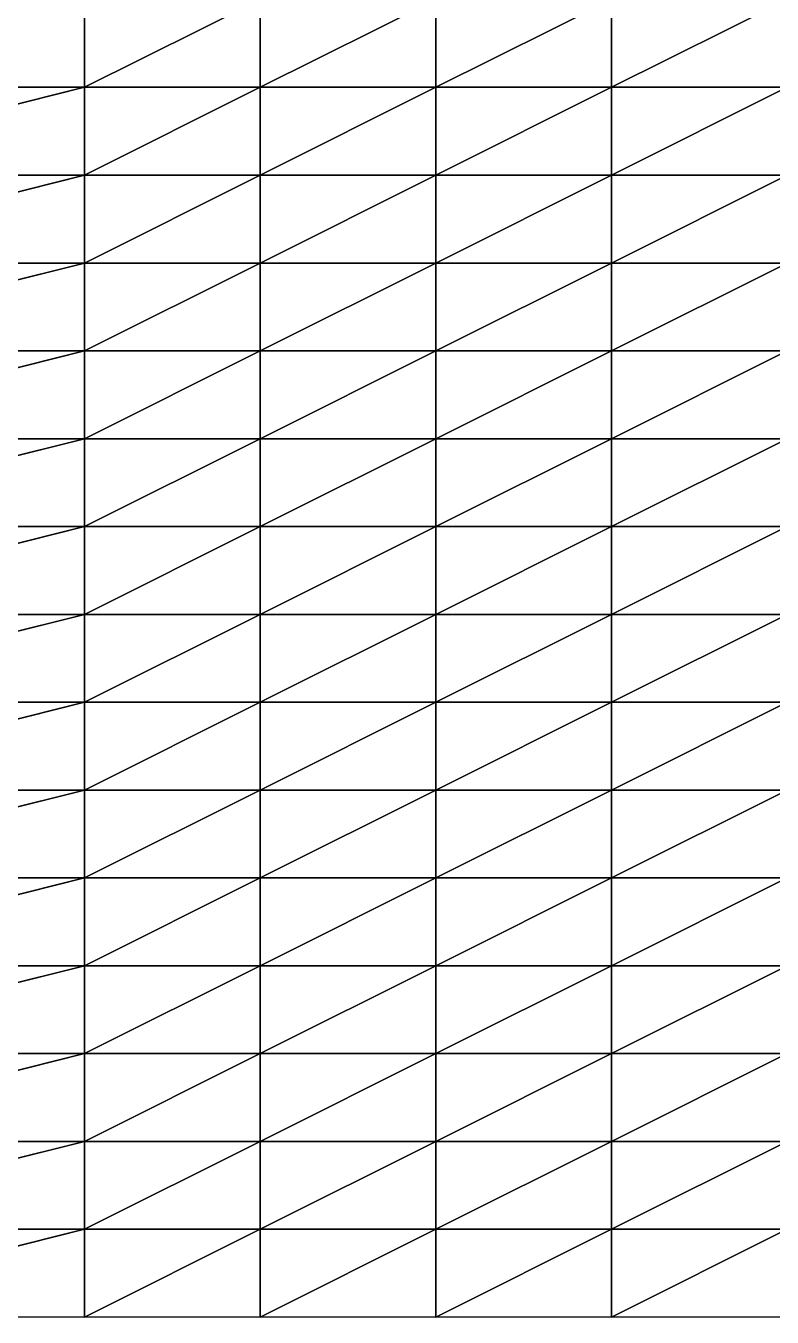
# Model space of a CAD drawing. Header units: metres. Extents: x -2000 to 14750, y -2250 to 1500.
# Drawn here: x 2166 to 3229, y -2250 to -413 of the extents above; entities that cross this region are included whole.
import ezdxf

# ---------------------------------------------------------------- set-up
doc = ezdxf.new("R2010")
doc.units = ezdxf.units.M

msp = doc.modelspace()

# ---------------------------------------------------------------- linework, layer by layer
for p, q in [((2500, -375, -6467.2607), (2250, -500, -6500.92)), ((2250, -500, -6500.92), (2250, -375, -6500.54)), ((2250, -500, -6500.92), (2500, -375, -6467.2607)), ((2250, -375, -6500.54), (2250, -500, -6500.92)), ((2750, -375, -6462.1978), (2500, -500, -6434.334)), ((2500, -500, -6434.334), (2500, -375, -6467.2607)), ((2500, -500, -6434.334), (2750, -375, -6462.1978)), ((2500, -375, -6467.2607), (2500, -500, -6434.334)), ((3000, -375, -6503.6074), (2750, -500, -6482.3853)), ((2750, -500, -6482.3853), (2750, -375, -6462.1978)), ((2750, -500, -6482.3853), (3000, -375, -6503.6074)), ((2750, -375, -6462.1978), (2750, -500, -6482.3853)), ((3250, -375, -6503.6025), (3000, -500, -6500.586)), ((3000, -500, -6500.586), (3000, -375, -6503.6074)), ((3000, -500, -6500.586), (3250, -375, -6503.6025)), ((3000, -375, -6503.6074), (3000, -500, -6500.586)), ((2250, -500, -6500.92), (1750, -500, -6504.5225)), ((2250, -500, -6500.92), (1750, -625, -6509.082)), ((1750, -500, -6504.5225), (2250, -500, -6500.92)), ((1750, -625, -6509.082), (2250, -500, -6500.92)), ((2500, -500, -6434.334), (2250, -500, -6500.92)), ((2500, -500, -6434.334), (2250, -625, -6502.005)), ((2250, -625, -6502.005), (2250, -500, -6500.92)), ((2250, -500, -6500.92), (2500, -500, -6434.334)), ((2250, -625, -6502.005), (2500, -500, -6434.334)), ((2250, -500, -6500.92), (2250, -625, -6502.005)), ((2750, -500, -6482.3853), (2500, -500, -6434.334)), ((2750, -500, -6482.3853), (2500, -625, -6418.427)), ((2500, -625, -6418.427), (2500, -500, -6434.334)), ((2500, -500, -6434.334), (2750, -500, -6482.3853)), ((2500, -625, -6418.427), (2750, -500, -6482.3853)), ((2500, -500, -6434.334), (2500, -625, -6418.427)), ((3000, -500, -6500.586), (2750, -500, -6482.3853)), ((3000, -500, -6500.586), (2750, -625, -6503.63)), ((2750, -625, -6503.63), (2750, -500, -6482.3853)), ((2750, -500, -6482.3853), (3000, -500, -6500.586)), ((2750, -625, -6503.63), (3000, -500, -6500.586)), ((2750, -500, -6482.3853), (2750, -625, -6503.63)), ((3250, -500, -6507.837), (3000, -500, -6500.586)), ((3250, -500, -6507.837), (3000, -625, -6503.726)), ((3000, -625, -6503.726), (3000, -500, -6500.586)), ((3000, -500, -6500.586), (3250, -500, -6507.837)), ((3000, -625, -6503.726), (3250, -500, -6507.837)), ((3000, -500, -6500.586), (3000, -625, -6503.726)), ((2250, -625, -6502.005), (1750, -625, -6509.082)), ((2250, -625, -6502.005), (1750, -750, -6509.842)), ((1750, -625, -6509.082), (2250, -625, -6502.005)), ((1750, -750, -6509.842), (2250, -625, -6502.005)), ((2500, -625, -6418.427), (2250, -625, -6502.005)), ((2500, -625, -6418.427), (2250, -750, -6499.3364)), ((2250, -750, -6499.3364), (2250, -625, -6502.005)), ((2250, -625, -6502.005), (2500, -625, -6418.427)), ((2250, -750, -6499.3364), (2500, -625, -6418.427)), ((2250, -625, -6502.005), (2250, -750, -6499.3364)), ((2750, -625, -6503.63), (2500, -625, -6418.427)), ((2750, -625, -6503.63), (2500, -750, -6416.4673)), ((2500, -750, -6416.4673), (2500, -625, -6418.427)), ((2500, -625, -6418.427), (2750, -625, -6503.63)), ((2500, -750, -6416.4673), (2750, -625, -6503.63)), ((2500, -625, -6418.427), (2500, -750, -6416.4673)), ((3000, -625, -6503.726), (2750, -625, -6503.63)), ((3000, -625, -6503.726), (2750, -750, -6524.4263)), ((2750, -750, -6524.4263), (2750, -625, -6503.63)), ((2750, -625, -6503.63), (3000, -625, -6503.726)), ((2750, -750, -6524.4263), (3000, -625, -6503.726)), ((2750, -625, -6503.63), (2750, -750, -6524.4263)), ((3250, -625, -6504.926), (3000, -625, -6503.726)), ((3250, -625, -6504.926), (3000, -750, -6505.722)), ((3000, -750, -6505.722), (3000, -625, -6503.726)), ((3000, -625, -6503.726), (3250, -625, -6504.926)), ((3000, -750, -6505.722), (3250, -625, -6504.926)), ((3000, -625, -6503.726), (3000, -750, -6505.722)), ((2250, -750, -6499.3364), (1750, -750, -6509.842)), ((2250, -750, -6499.3364), (1750, -875, -6509.801)), ((1750, -750, -6509.842), (2250, -750, -6499.3364)), ((1750, -875, -6509.801), (2250, -750, -6499.3364)), ((2500, -750, -6416.4673), (2250, -750, -6499.3364)), ((2500, -750, -6416.4673), (2250, -875, -6501.291)), ((2250, -875, -6501.291), (2250, -750, -6499.3364)), ((2250, -750, -6499.3364), (2500, -750, -6416.4673)), ((2250, -875, -6501.291), (2500, -750, -6416.4673)), ((2250, -750, -6499.3364), (2250, -875, -6501.291)), ((2750, -750, -6524.4263), (2500, -750, -6416.4673)), ((2750, -750, -6524.4263), (2500, -875, -6428.6714)), ((2500, -875, -6428.6714), (2500, -750, -6416.4673)), ((2500, -750, -6416.4673), (2750, -750, -6524.4263)), ((2500, -875, -6428.6714), (2750, -750, -6524.4263)), ((2500, -750, -6416.4673), (2500, -875, -6428.6714)), ((3000, -750, -6505.722), (2750, -750, -6524.4263)), ((3000, -750, -6505.722), (2750, -875, -6542.7964)), ((2750, -875, -6542.7964), (2750, -750, -6524.4263)), ((2750, -750, -6524.4263), (3000, -750, -6505.722)), ((2750, -875, -6542.7964), (3000, -750, -6505.722)), ((2750, -750, -6524.4263), (2750, -875, -6542.7964)), ((3250, -750, -6505.3467), (3000, -750, -6505.722)), ((3250, -750, -6505.3467), (3000, -875, -6500.9844)), ((3000, -875, -6500.9844), (3000, -750, -6505.722)), ((3000, -750, -6505.722), (3250, -750, -6505.3467)), ((3000, -875, -6500.9844), (3250, -750, -6505.3467)), ((3000, -750, -6505.722), (3000, -875, -6500.9844)), ((2250, -875, -6501.291), (1750, -875, -6509.801)), ((2250, -875, -6501.291), (1750, -1000, -6506.363)), ((1750, -875, -6509.801), (2250, -875, -6501.291)), ((1750, -1000, -6506.363), (2250, -875, -6501.291)), ((2500, -875, -6428.6714), (2250, -875, -6501.291)), ((2500, -875, -6428.6714), (2250, -1000, -6496.338)), ((2250, -1000, -6496.338), (2250, -875, -6501.291)), ((2250, -875, -6501.291), (2500, -875, -6428.6714)), ((2250, -1000, -6496.338), (2500, -875, -6428.6714)), ((2250, -875, -6501.291), (2250, -1000, -6496.338)), ((2750, -875, -6542.7964), (2500, -875, -6428.6714)), ((2750, -875, -6542.7964), (2500, -1000, -6450.4653)), ((2500, -1000, -6450.4653), (2500, -875, -6428.6714)), ((2500, -875, -6428.6714), (2750, -875, -6542.7964)), ((2500, -1000, -6450.4653), (2750, -875, -6542.7964)), ((2500, -875, -6428.6714), (2500, -1000, -6450.4653)), ((3000, -875, -6500.9844), (2750, -875, -6542.7964)), ((3000, -875, -6500.9844), (2750, -1000, -6560.196)), ((2750, -1000, -6560.196), (2750, -875, -6542.7964)), ((2750, -875, -6542.7964), (3000, -875, -6500.9844)), ((2750, -1000, -6560.196), (3000, -875, -6500.9844)), ((2750, -875, -6542.7964), (2750, -1000, -6560.196)), ((3250, -875, -6504.0146), (3000, -875, -6500.9844)), ((3250, -875, -6504.0146), (3000, -1000, -6500.2837)), ((3000, -1000, -6500.2837), (3000, -875, -6500.9844)), ((3000, -875, -6500.9844), (3250, -875, -6504.0146)), ((3000, -1000, -6500.2837), (3250, -875, -6504.0146)), ((3000, -875, -6500.9844), (3000, -1000, -6500.2837)), ((2250, -1000, -6496.338), (1750, -1000, -6506.363)), ((2250, -1000, -6496.338), (1750, -1125, -6507.1963)), ((1750, -1000, -6506.363), (2250, -1000, -6496.338)), ((1750, -1125, -6507.1963), (2250, -1000, -6496.338)), ((2500, -1000, -6450.4653), (2250, -1000, -6496.338)), ((2500, -1000, -6450.4653), (2250, -1125, -6495.459)), ((2250, -1125, -6495.459), (2250, -1000, -6496.338)), ((2250, -1000, -6496.338), (2500, -1000, -6450.4653)), ((2250, -1125, -6495.459), (2500, -1000, -6450.4653)), ((2250, -1000, -6496.338), (2250, -1125, -6495.459)), ((2750, -1000, -6560.196), (2500, -1000, -6450.4653)), ((2750, -1000, -6560.196), (2500, -1125, -6483.0767)), ((2500, -1125, -6483.0767), (2500, -1000, -6450.4653)), ((2500, -1000, -6450.4653), (2750, -1000, -6560.196)), ((2500, -1125, -6483.0767), (2750, -1000, -6560.196)), ((2500, -1000, -6450.4653), (2500, -1125, -6483.0767)), ((3000, -1000, -6500.2837), (2750, -1000, -6560.196)), ((3000, -1000, -6500.2837), (2750, -1125, -6572.7295)), ((2750, -1125, -6572.7295), (2750, -1000, -6560.196)), ((2750, -1000, -6560.196), (3000, -1000, -6500.2837)), ((2750, -1125, -6572.7295), (3000, -1000, -6500.2837)), ((2750, -1000, -6560.196), (2750, -1125, -6572.7295)), ((3250, -1000, -6500.9385), (3000, -1000, -6500.2837)), ((3250, -1000, -6500.9385), (3000, -1125, -6501.5747)), ((3000, -1125, -6501.5747), (3000, -1000, -6500.2837)), ((3000, -1000, -6500.2837), (3250, -1000, -6500.9385)), ((3000, -1125, -6501.5747), (3250, -1000, -6500.9385)), ((3000, -1000, -6500.2837), (3000, -1125, -6501.5747)), ((2250, -1125, -6495.459), (1750, -1125, -6507.1963)), ((2250, -1125, -6495.459), (1750, -1250, -6505.0127)), ((1750, -1125, -6507.1963), (2250, -1125, -6495.459)), ((1750, -1250, -6505.0127), (2250, -1125, -6495.459)), ((2500, -1125, -6483.0767), (2250, -1125, -6495.459)), ((2500, -1125, -6483.0767), (2250, -1250, -6494.3833)), ((2250, -1250, -6494.3833), (2250, -1125, -6495.459)), ((2250, -1125, -6495.459), (2500, -1125, -6483.0767)), ((2250, -1250, -6494.3833), (2500, -1125, -6483.0767)), ((2250, -1125, -6495.459), (2250, -1250, -6494.3833)), ((2750, -1125, -6572.7295), (2500, -1125, -6483.0767)), ((2750, -1125, -6572.7295), (2500, -1250, -6517.9946)), ((2500, -1250, -6517.9946), (2500, -1125, -6483.0767)), ((2500, -1125, -6483.0767), (2750, -1125, -6572.7295)), ((2500, -1250, -6517.9946), (2750, -1125, -6572.7295)), ((2500, -1125, -6483.0767), (2500, -1250, -6517.9946)), ((3000, -1125, -6501.5747), (2750, -1125, -6572.7295)), ((3000, -1125, -6501.5747), (2750, -1250, -6578.4746)), ((2750, -1250, -6578.4746), (2750, -1125, -6572.7295)), ((2750, -1125, -6572.7295), (3000, -1125, -6501.5747)), ((2750, -1250, -6578.4746), (3000, -1125, -6501.5747)), ((2750, -1125, -6572.7295), (2750, -1250, -6578.4746)), ((3250, -1125, -6499.1714), (3000, -1125, -6501.5747)), ((3250, -1125, -6499.1714), (3000, -1250, -6501.721)), ((3000, -1250, -6501.721), (3000, -1125, -6501.5747)), ((3000, -1125, -6501.5747), (3250, -1125, -6499.1714)), ((3000, -1250, -6501.721), (3250, -1125, -6499.1714)), ((3000, -1125, -6501.5747), (3000, -1250, -6501.721)), ((2250, -1250, -6494.3833), (1750, -1250, -6505.0127)), ((2250, -1250, -6494.3833), (1750, -1375, -6501.5566)), ((1750, -1250, -6505.0127), (2250, -1250, -6494.3833)), ((1750, -1375, -6501.5566), (2250, -1250, -6494.3833)), ((2500, -1250, -6517.9946), (2250, -1250, -6494.3833)), ((2500, -1250, -6517.9946), (2250, -1375, -6495.551)), ((2250, -1375, -6495.551), (2250, -1250, -6494.3833)), ((2250, -1250, -6494.3833), (2500, -1250, -6517.9946)), ((2250, -1375, -6495.551), (2500, -1250, -6517.9946)), ((2250, -1250, -6494.3833), (2250, -1375, -6495.551)), ((2750, -1250, -6578.4746), (2500, -1250, -6517.9946)), ((2750, -1250, -6578.4746), (2500, -1375, -6549.704)), ((2500, -1375, -6549.704), (2500, -1250, -6517.9946)), ((2500, -1250, -6517.9946), (2750, -1250, -6578.4746)), ((2500, -1375, -6549.704), (2750, -1250, -6578.4746)), ((2500, -1250, -6517.9946), (2500, -1375, -6549.704)), ((3000, -1250, -6501.721), (2750, -1250, -6578.4746)), ((3000, -1250, -6501.721), (2750, -1375, -6583.3223)), ((2750, -1375, -6583.3223), (2750, -1250, -6578.4746)), ((2750, -1250, -6578.4746), (3000, -1250, -6501.721)), ((2750, -1375, -6583.3223), (3000, -1250, -6501.721)), ((2750, -1250, -6578.4746), (2750, -1375, -6583.3223)), ((3250, -1250, -6501.694), (3000, -1250, -6501.721)), ((3250, -1250, -6501.694), (3000, -1375, -6497.2627)), ((3000, -1375, -6497.2627), (3000, -1250, -6501.721)), ((3000, -1250, -6501.721), (3250, -1250, -6501.694)), ((3000, -1375, -6497.2627), (3250, -1250, -6501.694)), ((3000, -1250, -6501.721), (3000, -1375, -6497.2627)), ((2250, -1375, -6495.551), (1750, -1375, -6501.5566)), ((2250, -1375, -6495.551), (1750, -1500, -6500.8516)), ((1750, -1375, -6501.5566), (2250, -1375, -6495.551)), ((1750, -1500, -6500.8516), (2250, -1375, -6495.551)), ((2500, -1375, -6549.704), (2250, -1375, -6495.551)), ((2500, -1375, -6549.704), (2250, -1500, -6497.1025)), ((2250, -1500, -6497.1025), (2250, -1375, -6495.551)), ((2250, -1375, -6495.551), (2500, -1375, -6549.704)), ((2250, -1500, -6497.1025), (2500, -1375, -6549.704)), ((2250, -1375, -6495.551), (2250, -1500, -6497.1025)), ((2750, -1375, -6583.3223), (2500, -1375, -6549.704)), ((2750, -1375, -6583.3223), (2500, -1500, -6577.8794)), ((2500, -1500, -6577.8794), (2500, -1375, -6549.704)), ((2500, -1375, -6549.704), (2750, -1375, -6583.3223)), ((2500, -1500, -6577.8794), (2750, -1375, -6583.3223)), ((2500, -1375, -6549.704), (2500, -1500, -6577.8794)), ((3000, -1375, -6497.2627), (2750, -1375, -6583.3223)), ((3000, -1375, -6497.2627), (2750, -1500, -6585.025)), ((2750, -1500, -6585.025), (2750, -1375, -6583.3223)), ((2750, -1375, -6583.3223), (3000, -1375, -6497.2627)), ((2750, -1500, -6585.025), (3000, -1375, -6497.2627)), ((2750, -1375, -6583.3223), (2750, -1500, -6585.025)), ((3250, -1375, -6504.239), (3000, -1375, -6497.2627)), ((3250, -1375, -6504.239), (3000, -1500, -6502.4307)), ((3000, -1500, -6502.4307), (3000, -1375, -6497.2627)), ((3000, -1375, -6497.2627), (3250, -1375, -6504.239)), ((3000, -1500, -6502.4307), (3250, -1375, -6504.239)), ((3000, -1375, -6497.2627), (3000, -1500, -6502.4307)), ((2250, -1500, -6497.1025), (1750, -1500, -6500.8516)), ((2250, -1500, -6497.1025), (1750, -1625, -6499.5376)), ((1750, -1500, -6500.8516), (2250, -1500, -6497.1025)), ((1750, -1625, -6499.5376), (2250, -1500, -6497.1025)), ((2500, -1500, -6577.8794), (2250, -1500, -6497.1025)), ((2500, -1500, -6577.8794), (2250, -1625, -6498.178)), ((2250, -1625, -6498.178), (2250, -1500, -6497.1025)), ((2250, -1500, -6497.1025), (2500, -1500, -6577.8794)), ((2250, -1625, -6498.178), (2500, -1500, -6577.8794)), ((2250, -1500, -6497.1025), (2250, -1625, -6498.178)), ((2750, -1500, -6585.025), (2500, -1500, -6577.8794)), ((2750, -1500, -6585.025), (2500, -1625, -6587.0117)), ((2500, -1625, -6587.0117), (2500, -1500, -6577.8794)), ((2500, -1500, -6577.8794), (2750, -1500, -6585.025)), ((2500, -1625, -6587.0117), (2750, -1500, -6585.025)), ((2500, -1500, -6577.8794), (2500, -1625, -6587.0117)), ((3000, -1500, -6502.4307), (2750, -1500, -6585.025)), ((3000, -1500, -6502.4307), (2750, -1625, -6585.419)), ((2750, -1625, -6585.419), (2750, -1500, -6585.025)), ((2750, -1500, -6585.025), (3000, -1500, -6502.4307)), ((2750, -1625, -6585.419), (3000, -1500, -6502.4307)), ((2750, -1500, -6585.025), (2750, -1625, -6585.419)), ((3250, -1500, -6504.216), (3000, -1500, -6502.4307)), ((3250, -1500, -6504.216), (3000, -1625, -6501.8677)), ((3000, -1625, -6501.8677), (3000, -1500, -6502.4307)), ((3000, -1500, -6502.4307), (3250, -1500, -6504.216)), ((3000, -1625, -6501.8677), (3250, -1500, -6504.216)), ((3000, -1500, -6502.4307), (3000, -1625, -6501.8677)), ((2250, -1625, -6498.178), (1750, -1625, -6499.5376)), ((2250, -1625, -6498.178), (1750, -1750, -6497.2305)), ((1750, -1625, -6499.5376), (2250, -1625, -6498.178)), ((1750, -1750, -6497.2305), (2250, -1625, -6498.178)), ((2500, -1625, -6587.0117), (2250, -1625, -6498.178)), ((2500, -1625, -6587.0117), (2250, -1750, -6497.4824)), ((2250, -1750, -6497.4824), (2250, -1625, -6498.178)), ((2250, -1625, -6498.178), (2500, -1625, -6587.0117)), ((2250, -1750, -6497.4824), (2500, -1625, -6587.0117)), ((2250, -1625, -6498.178), (2250, -1750, -6497.4824)), ((2750, -1625, -6585.419), (2500, -1625, -6587.0117)), ((2750, -1625, -6585.419), (2500, -1750, -6587.698)), ((2500, -1750, -6587.698), (2500, -1625, -6587.0117)), ((2500, -1625, -6587.0117), (2750, -1625, -6585.419)), ((2500, -1750, -6587.698), (2750, -1625, -6585.419)), ((2500, -1625, -6587.0117), (2500, -1750, -6587.698)), ((3000, -1625, -6501.8677), (2750, -1625, -6585.419)), ((3000, -1625, -6501.8677), (2750, -1750, -6583.1343)), ((2750, -1750, -6583.1343), (2750, -1625, -6585.419)), ((2750, -1625, -6585.419), (3000, -1625, -6501.8677)), ((2750, -1750, -6583.1343), (3000, -1625, -6501.8677)), ((2750, -1625, -6585.419), (2750, -1750, -6583.1343)), ((3250, -1625, -6504.6646), (3000, -1625, -6501.8677)), ((3250, -1625, -6504.6646), (3000, -1750, -6499.6567)), ((3000, -1750, -6499.6567), (3000, -1625, -6501.8677)), ((3000, -1625, -6501.8677), (3250, -1625, -6504.6646)), ((3000, -1750, -6499.6567), (3250, -1625, -6504.6646)), ((3000, -1625, -6501.8677), (3000, -1750, -6499.6567)), ((2250, -1750, -6497.4824), (1750, -1750, -6497.2305)), ((2250, -1750, -6497.4824), (1750, -1875, -6497.835)), ((1750, -1750, -6497.2305), (2250, -1750, -6497.4824)), ((1750, -1875, -6497.835), (2250, -1750, -6497.4824)), ((2500, -1750, -6587.698), (2250, -1750, -6497.4824)), ((2500, -1750, -6587.698), (2250, -1875, -6497.3677)), ((2250, -1875, -6497.3677), (2250, -1750, -6497.4824)), ((2250, -1750, -6497.4824), (2500, -1750, -6587.698)), ((2250, -1875, -6497.3677), (2500, -1750, -6587.698)), ((2250, -1750, -6497.4824), (2250, -1875, -6497.3677)), ((2750, -1750, -6583.1343), (2500, -1750, -6587.698)), ((2750, -1750, -6583.1343), (2500, -1875, -6583.8164)), ((2500, -1875, -6583.8164), (2500, -1750, -6587.698)), ((2500, -1750, -6587.698), (2750, -1750, -6583.1343)), ((2500, -1875, -6583.8164), (2750, -1750, -6583.1343)), ((2500, -1750, -6587.698), (2500, -1875, -6583.8164)), ((3000, -1750, -6499.6567), (2750, -1750, -6583.1343)), ((3000, -1750, -6499.6567), (2750, -1875, -6580.136)), ((2750, -1875, -6580.136), (2750, -1750, -6583.1343)), ((2750, -1750, -6583.1343), (3000, -1750, -6499.6567)), ((2750, -1875, -6580.136), (3000, -1750, -6499.6567)), ((2750, -1750, -6583.1343), (2750, -1875, -6580.136)), ((3250, -1750, -6501.7715), (3000, -1750, -6499.6567)), ((3250, -1750, -6501.7715), (3000, -1875, -6502.1333)), ((3000, -1875, -6502.1333), (3000, -1750, -6499.6567)), ((3000, -1750, -6499.6567), (3250, -1750, -6501.7715)), ((3000, -1875, -6502.1333), (3250, -1750, -6501.7715)), ((3000, -1750, -6499.6567), (3000, -1875, -6502.1333)), ((2250, -1875, -6497.3677), (1750, -1875, -6497.835)), ((2250, -1875, -6497.3677), (1750, -2000, -6498.1094)), ((1750, -1875, -6497.835), (2250, -1875, -6497.3677)), ((1750, -2000, -6498.1094), (2250, -1875, -6497.3677)), ((2500, -1875, -6583.8164), (2250, -1875, -6497.3677)), ((2500, -1875, -6583.8164), (2250, -2000, -6499.0615)), ((2250, -2000, -6499.0615), (2250, -1875, -6497.3677)), ((2250, -1875, -6497.3677), (2500, -1875, -6583.8164)), ((2250, -2000, -6499.0615), (2500, -1875, -6583.8164)), ((2250, -1875, -6497.3677), (2250, -2000, -6499.0615)), ((2750, -1875, -6580.136), (2500, -1875, -6583.8164)), ((2750, -1875, -6580.136), (2500, -2000, -6572.8667)), ((2500, -2000, -6572.8667), (2500, -1875, -6583.8164)), ((2500, -1875, -6583.8164), (2750, -1875, -6580.136)), ((2500, -2000, -6572.8667), (2750, -1875, -6580.136)), ((2500, -1875, -6583.8164), (2500, -2000, -6572.8667)), ((3000, -1875, -6502.1333), (2750, -1875, -6580.136)), ((3000, -1875, -6502.1333), (2750, -2000, -6576.7305)), ((2750, -2000, -6576.7305), (2750, -1875, -6580.136)), ((2750, -1875, -6580.136), (3000, -1875, -6502.1333)), ((2750, -2000, -6576.7305), (3000, -1875, -6502.1333)), ((2750, -1875, -6580.136), (2750, -2000, -6576.7305)), ((3250, -1875, -6502.193), (3000, -1875, -6502.1333)), ((3250, -1875, -6502.193), (3000, -2000, -6501.218)), ((3000, -2000, -6501.218), (3000, -1875, -6502.1333)), ((3000, -1875, -6502.1333), (3250, -1875, -6502.193)), ((3000, -2000, -6501.218), (3250, -1875, -6502.193)), ((3000, -1875, -6502.1333), (3000, -2000, -6501.218)), ((2250, -2000, -6499.0615), (1750, -2000, -6498.1094)), ((2250, -2000, -6499.0615), (1750, -2125, -6498.9976)), ((1750, -2000, -6498.1094), (2250, -2000, -6499.0615)), ((1750, -2125, -6498.9976), (2250, -2000, -6499.0615)), ((2500, -2000, -6572.8667), (2250, -2000, -6499.0615)), ((2500, -2000, -6572.8667), (2250, -2125, -6501.964)), ((2250, -2125, -6501.964), (2250, -2000, -6499.0615)), ((2250, -2000, -6499.0615), (2500, -2000, -6572.8667)), ((2250, -2125, -6501.964), (2500, -2000, -6572.8667)), ((2250, -2000, -6499.0615), (2250, -2125, -6501.964)), ((2750, -2000, -6576.7305), (2500, -2000, -6572.8667)), ((2750, -2000, -6576.7305), (2500, -2125, -6546.646)), ((2500, -2125, -6546.646), (2500, -2000, -6572.8667)), ((2500, -2000, -6572.8667), (2750, -2000, -6576.7305)), ((2500, -2125, -6546.646), (2750, -2000, -6576.7305)), ((2500, -2000, -6572.8667), (2500, -2125, -6546.646)), ((3000, -2000, -6501.218), (2750, -2000, -6576.7305)), ((3000, -2000, -6501.218), (2750, -2125, -6569.255)), ((2750, -2125, -6569.255), (2750, -2000, -6576.7305)), ((2750, -2000, -6576.7305), (3000, -2000, -6501.218)), ((2750, -2125, -6569.255), (3000, -2000, -6501.218)), ((2750, -2000, -6576.7305), (2750, -2125, -6569.255)), ((3250, -2000, -6499.3086), (3000, -2000, -6501.218)), ((3250, -2000, -6499.3086), (3000, -2125, -6499.6523)), ((3000, -2125, -6499.6523), (3000, -2000, -6501.218)), ((3000, -2000, -6501.218), (3250, -2000, -6499.3086)), ((3000, -2125, -6499.6523), (3250, -2000, -6499.3086)), ((3000, -2000, -6501.218), (3000, -2125, -6499.6523)), ((2250, -2125, -6501.964), (1750, -2125, -6498.9976)), ((2250, -2125, -6501.964), (1750, -2250, -6499.936)), ((1750, -2125, -6498.9976), (2250, -2125, -6501.964)), ((1750, -2250, -6499.936), (2250, -2125, -6501.964)), ((2500, -2125, -6546.646), (2250, -2125, -6501.964)), ((2500, -2125, -6546.646), (2250, -2250, -6500.6045)), ((2250, -2250, -6500.6045), (2250, -2125, -6501.964)), ((2250, -2125, -6501.964), (2500, -2125, -6546.646)), ((2250, -2250, -6500.6045), (2500, -2125, -6546.646)), ((2250, -2125, -6501.964), (2250, -2250, -6500.6045)), ((2750, -2125, -6569.255), (2500, -2125, -6546.646)), ((2750, -2125, -6569.255), (2500, -2250, -6515.1426)), ((2500, -2250, -6515.1426), (2500, -2125, -6546.646)), ((2500, -2125, -6546.646), (2750, -2125, -6569.255)), ((2500, -2250, -6515.1426), (2750, -2125, -6569.255)), ((2500, -2125, -6546.646), (2500, -2250, -6515.1426)), ((3000, -2125, -6499.6523), (2750, -2125, -6569.255)), ((3000, -2125, -6499.6523), (2750, -2250, -6557.399)), ((2750, -2250, -6557.399), (2750, -2125, -6569.255)), ((2750, -2125, -6569.255), (3000, -2125, -6499.6523)), ((2750, -2250, -6557.399), (3000, -2125, -6499.6523)), ((2750, -2125, -6569.255), (2750, -2250, -6557.399)), ((3250, -2125, -6498.7227), (3000, -2125, -6499.6523)), ((3250, -2125, -6498.7227), (3000, -2250, -6499.794)), ((3000, -2250, -6499.794), (3000, -2125, -6499.6523)), ((3000, -2125, -6499.6523), (3250, -2125, -6498.7227)), ((3000, -2250, -6499.794), (3250, -2125, -6498.7227)), ((3000, -2125, -6499.6523), (3000, -2250, -6499.794)), ((2250, -2250, -6500.6045), (1750, -2250, -6499.936)), ((2500, -2250, -6515.1426), (2250, -2250, -6500.6045)), ((2750, -2250, -6557.399), (2500, -2250, -6515.1426)), ((3000, -2250, -6499.794), (2750, -2250, -6557.399)), ((3250, -2250, -6499.8535), (3000, -2250, -6499.794))]:
    msp.add_line(p, q)
for points in [[(2250, -375, -6500.54), (1750, -500, -6504.5225), (1750, -375, -6504.289), (1750.0001, -374.9999, -6504.289)], [(1750, -500, -6504.5225), (2250, -375, -6500.54), (2250, -500, -6500.92), (2250, -499.9999, -6500.92)], [(2500, -375, -6467.2607), (2250, -500, -6500.92), (2250, -375, -6500.54), (2250, -374.9999, -6500.54)], [(2250, -500, -6500.92), (2500, -375, -6467.2607), (2500, -500, -6434.334), (2500, -499.9999, -6434.334)], [(2750, -375, -6462.1978), (2500, -500, -6434.334), (2500, -375, -6467.2607), (2500, -374.9999, -6467.2607)], [(2500, -500, -6434.334), (2750, -375, -6462.1978), (2750, -500, -6482.3853), (2750, -499.9999, -6482.3853)], [(3000, -375, -6503.6074), (2750, -500, -6482.3853), (2750, -375, -6462.1978), (2750, -374.9999, -6462.1978)], [(2750, -500, -6482.3853), (3000, -375, -6503.6074), (3000, -500, -6500.586), (3000, -499.9999, -6500.586)], [(3250, -375, -6503.6025), (3000, -500, -6500.586), (3000, -375, -6503.6074), (3000, -374.9999, -6503.6074)], [(3000, -500, -6500.586), (3250, -375, -6503.6025), (3250, -500, -6507.837), (3250, -499.9999, -6507.837)], [(2250, -500, -6500.92), (1750, -625, -6509.082), (1750, -500, -6504.5225), (1750.0001, -499.9999, -6504.5225)], [(1750, -625, -6509.082), (2250, -500, -6500.92), (2250, -625, -6502.005), (2250, -624.9999, -6502.005)], [(2500, -500, -6434.334), (2250, -625, -6502.005), (2250, -500, -6500.92), (2250, -499.9999, -6500.92)], [(2250, -625, -6502.005), (2500, -500, -6434.334), (2500, -625, -6418.427), (2500, -624.9999, -6418.427)], [(2750, -500, -6482.3853), (2500, -625, -6418.427), (2500, -500, -6434.334), (2500, -499.9999, -6434.334)], [(2500, -625, -6418.427), (2750, -500, -6482.3853), (2750, -625, -6503.63), (2750, -624.9999, -6503.63)], [(3000, -500, -6500.586), (2750, -625, -6503.63), (2750, -500, -6482.3853), (2750, -499.9999, -6482.3853)], [(2750, -625, -6503.63), (3000, -500, -6500.586), (3000, -625, -6503.726), (3000, -624.9999, -6503.726)], [(3250, -500, -6507.837), (3000, -625, -6503.726), (3000, -500, -6500.586), (3000, -499.9999, -6500.586)], [(3000, -625, -6503.726), (3250, -500, -6507.837), (3250, -625, -6504.926), (3250, -624.9999, -6504.926)], [(2250, -625, -6502.005), (1750, -750, -6509.842), (1750, -625, -6509.082), (1750.0001, -624.9999, -6509.082)], [(1750, -750, -6509.842), (2250, -625, -6502.005), (2250, -750, -6499.3364), (2250, -749.9999, -6499.3364)], [(2500, -625, -6418.427), (2250, -750, -6499.3364), (2250, -625, -6502.005), (2250, -624.9999, -6502.005)], [(2250, -750, -6499.3364), (2500, -625, -6418.427), (2500, -750, -6416.4673), (2500, -749.9999, -6416.4673)], [(2750, -625, -6503.63), (2500, -750, -6416.4673), (2500, -625, -6418.427), (2500, -624.9999, -6418.427)], [(2500, -750, -6416.4673), (2750, -625, -6503.63), (2750, -750, -6524.4263), (2750, -749.9999, -6524.4263)], [(3000, -625, -6503.726), (2750, -750, -6524.4263), (2750, -625, -6503.63), (2750, -624.9999, -6503.63)], [(2750, -750, -6524.4263), (3000, -625, -6503.726), (3000, -750, -6505.722), (3000, -749.9999, -6505.722)], [(3250, -625, -6504.926), (3000, -750, -6505.722), (3000, -625, -6503.726), (3000, -624.9999, -6503.726)], [(3000, -750, -6505.722), (3250, -625, -6504.926), (3250, -750, -6505.3467), (3250, -749.9999, -6505.3467)], [(2250, -750, -6499.3364), (1750, -875, -6509.801), (1750, -750, -6509.842), (1750.0001, -749.9999, -6509.842)], [(1750, -875, -6509.801), (2250, -750, -6499.3364), (2250, -875, -6501.291), (2250, -874.9999, -6501.291)], [(2500, -750, -6416.4673), (2250, -875, -6501.291), (2250, -750, -6499.3364), (2250, -749.9999, -6499.3364)], [(2250, -875, -6501.291), (2500, -750, -6416.4673), (2500, -875, -6428.6714), (2500, -874.9999, -6428.6714)], [(2750, -750, -6524.4263), (2500, -875, -6428.6714), (2500, -750, -6416.4673), (2500, -749.9999, -6416.4673)], [(2500, -875, -6428.6714), (2750, -750, -6524.4263), (2750, -875, -6542.7964), (2750, -874.9999, -6542.7964)], [(3000, -750, -6505.722), (2750, -875, -6542.7964), (2750, -750, -6524.4263), (2750, -749.9999, -6524.4263)], [(2750, -875, -6542.7964), (3000, -750, -6505.722), (3000, -875, -6500.9844), (3000, -874.9999, -6500.9844)], [(3250, -750, -6505.3467), (3000, -875, -6500.9844), (3000, -750, -6505.722), (3000, -749.9999, -6505.722)], [(3000, -875, -6500.9844), (3250, -750, -6505.3467), (3250, -875, -6504.0146), (3250, -874.9999, -6504.0146)], [(2250, -875, -6501.291), (1750, -1000, -6506.363), (1750, -875, -6509.801), (1750.0001, -874.9999, -6509.801)], [(1750, -1000, -6506.363), (2250, -875, -6501.291), (2250, -1000, -6496.338), (2250, -999.9999, -6496.338)], [(2500, -875, -6428.6714), (2250, -1000, -6496.338), (2250, -875, -6501.291), (2250, -874.9999, -6501.291)], [(2250, -1000, -6496.338), (2500, -875, -6428.6714), (2500, -1000, -6450.4653), (2500, -999.9999, -6450.4653)], [(2750, -875, -6542.7964), (2500, -1000, -6450.4653), (2500, -875, -6428.6714), (2500, -874.9999, -6428.6714)], [(2500, -1000, -6450.4653), (2750, -875, -6542.7964), (2750, -1000, -6560.196), (2750, -999.9999, -6560.196)], [(3000, -875, -6500.9844), (2750, -1000, -6560.196), (2750, -875, -6542.7964), (2750, -874.9999, -6542.7964)], [(2750, -1000, -6560.196), (3000, -875, -6500.9844), (3000, -1000, -6500.2837), (3000, -999.9999, -6500.2837)], [(3250, -875, -6504.0146), (3000, -1000, -6500.2837), (3000, -875, -6500.9844), (3000, -874.9999, -6500.9844)], [(3000, -1000, -6500.2837), (3250, -875, -6504.0146), (3250, -1000, -6500.9385), (3250, -999.9999, -6500.9385)], [(2250, -1000, -6496.338), (1750, -1125, -6507.1963), (1750, -1000, -6506.363), (1750.0001, -999.9999, -6506.363)], [(1750, -1125, -6507.1963), (2250, -1000, -6496.338), (2250, -1125, -6495.459), (2250, -1124.9999, -6495.459)], [(2500, -1000, -6450.4653), (2250, -1125, -6495.459), (2250, -1000, -6496.338), (2250, -999.9999, -6496.338)], [(2250, -1125, -6495.459), (2500, -1000, -6450.4653), (2500, -1125, -6483.0767), (2500, -1124.9999, -6483.0767)], [(2750, -1000, -6560.196), (2500, -1125, -6483.0767), (2500, -1000, -6450.4653), (2500, -999.9999, -6450.4653)], [(2500, -1125, -6483.0767), (2750, -1000, -6560.196), (2750, -1125, -6572.7295), (2750, -1124.9999, -6572.7295)], [(3000, -1000, -6500.2837), (2750, -1125, -6572.7295), (2750, -1000, -6560.196), (2750, -999.9999, -6560.196)], [(2750, -1125, -6572.7295), (3000, -1000, -6500.2837), (3000, -1125, -6501.5747), (3000, -1124.9999, -6501.5747)], [(3250, -1000, -6500.9385), (3000, -1125, -6501.5747), (3000, -1000, -6500.2837), (3000, -999.9999, -6500.2837)], [(3000, -1125, -6501.5747), (3250, -1000, -6500.9385), (3250, -1125, -6499.1714), (3250, -1124.9999, -6499.1714)], [(2250, -1125, -6495.459), (1750, -1250, -6505.0127), (1750, -1125, -6507.1963), (1750.0001, -1124.9999, -6507.1963)], [(1750, -1250, -6505.0127), (2250, -1125, -6495.459), (2250, -1250, -6494.3833), (2250, -1249.9999, -6494.3833)], [(2500, -1125, -6483.0767), (2250, -1250, -6494.3833), (2250, -1125, -6495.459), (2250, -1124.9999, -6495.459)], [(2250, -1250, -6494.3833), (2500, -1125, -6483.0767), (2500, -1250, -6517.9946), (2500, -1249.9999, -6517.9946)], [(2750, -1125, -6572.7295), (2500, -1250, -6517.9946), (2500, -1125, -6483.0767), (2500, -1124.9999, -6483.0767)], [(2500, -1250, -6517.9946), (2750, -1125, -6572.7295), (2750, -1250, -6578.4746), (2750, -1249.9999, -6578.4746)], [(3000, -1125, -6501.5747), (2750, -1250, -6578.4746), (2750, -1125, -6572.7295), (2750, -1124.9999, -6572.7295)], [(2750, -1250, -6578.4746), (3000, -1125, -6501.5747), (3000, -1250, -6501.721), (3000, -1249.9999, -6501.721)], [(3250, -1125, -6499.1714), (3000, -1250, -6501.721), (3000, -1125, -6501.5747), (3000, -1124.9999, -6501.5747)], [(3000, -1250, -6501.721), (3250, -1125, -6499.1714), (3250, -1250, -6501.694), (3250, -1249.9999, -6501.694)], [(2250, -1250, -6494.3833), (1750, -1375, -6501.5566), (1750, -1250, -6505.0127), (1750.0001, -1249.9999, -6505.0127)], [(1750, -1375, -6501.5566), (2250, -1250, -6494.3833), (2250, -1375, -6495.551), (2250, -1374.9999, -6495.551)], [(2500, -1250, -6517.9946), (2250, -1375, -6495.551), (2250, -1250, -6494.3833), (2250, -1249.9999, -6494.3833)], [(2250, -1375, -6495.551), (2500, -1250, -6517.9946), (2500, -1375, -6549.704), (2500, -1374.9999, -6549.704)], [(2750, -1250, -6578.4746), (2500, -1375, -6549.704), (2500, -1250, -6517.9946), (2500, -1249.9999, -6517.9946)], [(2500, -1375, -6549.704), (2750, -1250, -6578.4746), (2750, -1375, -6583.3223), (2750, -1374.9999, -6583.3223)], [(3000, -1250, -6501.721), (2750, -1375, -6583.3223), (2750, -1250, -6578.4746), (2750, -1249.9999, -6578.4746)], [(2750, -1375, -6583.3223), (3000, -1250, -6501.721), (3000, -1375, -6497.2627), (3000, -1374.9999, -6497.2627)], [(3250, -1250, -6501.694), (3000, -1375, -6497.2627), (3000, -1250, -6501.721), (3000, -1249.9999, -6501.721)], [(3000, -1375, -6497.2627), (3250, -1250, -6501.694), (3250, -1375, -6504.239), (3250, -1374.9999, -6504.239)], [(2250, -1375, -6495.551), (1750, -1500, -6500.8516), (1750, -1375, -6501.5566), (1750.0001, -1374.9999, -6501.5566)], [(1750, -1500, -6500.8516), (2250, -1375, -6495.551), (2250, -1500, -6497.1025), (2250, -1499.9999, -6497.1025)], [(2500, -1375, -6549.704), (2250, -1500, -6497.1025), (2250, -1375, -6495.551), (2250, -1374.9999, -6495.551)], [(2250, -1500, -6497.1025), (2500, -1375, -6549.704), (2500, -1500, -6577.8794), (2500, -1499.9999, -6577.8794)], [(2750, -1375, -6583.3223), (2500, -1500, -6577.8794), (2500, -1375, -6549.704), (2500, -1374.9999, -6549.704)], [(2500, -1500, -6577.8794), (2750, -1375, -6583.3223), (2750, -1500, -6585.025), (2750, -1499.9999, -6585.025)], [(3000, -1375, -6497.2627), (2750, -1500, -6585.025), (2750, -1375, -6583.3223), (2750, -1374.9999, -6583.3223)], [(2750, -1500, -6585.025), (3000, -1375, -6497.2627), (3000, -1500, -6502.4307), (3000, -1499.9999, -6502.4307)], [(3250, -1375, -6504.239), (3000, -1500, -6502.4307), (3000, -1375, -6497.2627), (3000, -1374.9999, -6497.2627)], [(3000, -1500, -6502.4307), (3250, -1375, -6504.239), (3250, -1500, -6504.216), (3250, -1499.9999, -6504.216)], [(2250, -1500, -6497.1025), (1750, -1625, -6499.5376), (1750, -1500, -6500.8516), (1750.0001, -1499.9999, -6500.8516)], [(1750, -1625, -6499.5376), (2250, -1500, -6497.1025), (2250, -1625, -6498.178), (2250, -1624.9999, -6498.178)], [(2500, -1500, -6577.8794), (2250, -1625, -6498.178), (2250, -1500, -6497.1025), (2250, -1499.9999, -6497.1025)], [(2250, -1625, -6498.178), (2500, -1500, -6577.8794), (2500, -1625, -6587.0117), (2500, -1624.9999, -6587.0117)], [(2750, -1500, -6585.025), (2500, -1625, -6587.0117), (2500, -1500, -6577.8794), (2500, -1499.9999, -6577.8794)], [(2500, -1625, -6587.0117), (2750, -1500, -6585.025), (2750, -1625, -6585.419), (2750, -1624.9999, -6585.419)], [(3000, -1500, -6502.4307), (2750, -1625, -6585.419), (2750, -1500, -6585.025), (2750, -1499.9999, -6585.025)], [(2750, -1625, -6585.419), (3000, -1500, -6502.4307), (3000, -1625, -6501.8677), (3000, -1624.9999, -6501.8677)], [(3250, -1500, -6504.216), (3000, -1625, -6501.8677), (3000, -1500, -6502.4307), (3000, -1499.9999, -6502.4307)], [(3000, -1625, -6501.8677), (3250, -1500, -6504.216), (3250, -1625, -6504.6646), (3250, -1624.9999, -6504.6646)], [(2250, -1625, -6498.178), (1750, -1750, -6497.2305), (1750, -1625, -6499.5376), (1750.0001, -1624.9999, -6499.5376)], [(1750, -1750, -6497.2305), (2250, -1625, -6498.178), (2250, -1750, -6497.4824), (2250, -1749.9999, -6497.4824)], [(2500, -1625, -6587.0117), (2250, -1750, -6497.4824), (2250, -1625, -6498.178), (2250, -1624.9999, -6498.178)], [(2250, -1750, -6497.4824), (2500, -1625, -6587.0117), (2500, -1750, -6587.698), (2500, -1749.9999, -6587.698)], [(2750, -1625, -6585.419), (2500, -1750, -6587.698), (2500, -1625, -6587.0117), (2500, -1624.9999, -6587.0117)], [(2500, -1750, -6587.698), (2750, -1625, -6585.419), (2750, -1750, -6583.1343), (2750, -1749.9999, -6583.1343)], [(3000, -1625, -6501.8677), (2750, -1750, -6583.1343), (2750, -1625, -6585.419), (2750, -1624.9999, -6585.419)], [(2750, -1750, -6583.1343), (3000, -1625, -6501.8677), (3000, -1750, -6499.6567), (3000, -1749.9999, -6499.6567)], [(3250, -1625, -6504.6646), (3000, -1750, -6499.6567), (3000, -1625, -6501.8677), (3000, -1624.9999, -6501.8677)], [(3000, -1750, -6499.6567), (3250, -1625, -6504.6646), (3250, -1750, -6501.7715), (3250, -1749.9999, -6501.7715)], [(2250, -1750, -6497.4824), (1750, -1875, -6497.835), (1750, -1750, -6497.2305), (1750.0001, -1749.9999, -6497.2305)], [(1750, -1875, -6497.835), (2250, -1750, -6497.4824), (2250, -1875, -6497.3677), (2250, -1874.9999, -6497.3677)], [(2500, -1750, -6587.698), (2250, -1875, -6497.3677), (2250, -1750, -6497.4824), (2250, -1749.9999, -6497.4824)], [(2250, -1875, -6497.3677), (2500, -1750, -6587.698), (2500, -1875, -6583.8164), (2500, -1874.9999, -6583.8164)], [(2750, -1750, -6583.1343), (2500, -1875, -6583.8164), (2500, -1750, -6587.698), (2500, -1749.9999, -6587.698)], [(2500, -1875, -6583.8164), (2750, -1750, -6583.1343), (2750, -1875, -6580.136), (2750, -1874.9999, -6580.136)], [(3000, -1750, -6499.6567), (2750, -1875, -6580.136), (2750, -1750, -6583.1343), (2750, -1749.9999, -6583.1343)], [(2750, -1875, -6580.136), (3000, -1750, -6499.6567), (3000, -1875, -6502.1333), (3000, -1874.9999, -6502.1333)], [(3250, -1750, -6501.7715), (3000, -1875, -6502.1333), (3000, -1750, -6499.6567), (3000, -1749.9999, -6499.6567)], [(3000, -1875, -6502.1333), (3250, -1750, -6501.7715), (3250, -1875, -6502.193), (3250, -1874.9999, -6502.193)], [(2250, -1875, -6497.3677), (1750, -2000, -6498.1094), (1750, -1875, -6497.835), (1750.0001, -1874.9999, -6497.835)], [(1750, -2000, -6498.1094), (2250, -1875, -6497.3677), (2250, -2000, -6499.0615), (2250, -1999.9999, -6499.0615)], [(2500, -1875, -6583.8164), (2250, -2000, -6499.0615), (2250, -1875, -6497.3677), (2250, -1874.9999, -6497.3677)], [(2250, -2000, -6499.0615), (2500, -1875, -6583.8164), (2500, -2000, -6572.8667), (2500, -1999.9999, -6572.8667)], [(2750, -1875, -6580.136), (2500, -2000, -6572.8667), (2500, -1875, -6583.8164), (2500, -1874.9999, -6583.8164)], [(2500, -2000, -6572.8667), (2750, -1875, -6580.136), (2750, -2000, -6576.7305), (2750, -1999.9999, -6576.7305)], [(3000, -1875, -6502.1333), (2750, -2000, -6576.7305), (2750, -1875, -6580.136), (2750, -1874.9999, -6580.136)], [(2750, -2000, -6576.7305), (3000, -1875, -6502.1333), (3000, -2000, -6501.218), (3000, -1999.9999, -6501.218)], [(3250, -1875, -6502.193), (3000, -2000, -6501.218), (3000, -1875, -6502.1333), (3000, -1874.9999, -6502.1333)], [(3000, -2000, -6501.218), (3250, -1875, -6502.193), (3250, -2000, -6499.3086), (3250, -1999.9999, -6499.3086)], [(2250, -2000, -6499.0615), (1750, -2125, -6498.9976), (1750, -2000, -6498.1094), (1750.0001, -1999.9999, -6498.1094)], [(1750, -2125, -6498.9976), (2250, -2000, -6499.0615), (2250, -2125, -6501.964)], [(2500, -2000, -6572.8667), (2250, -2125, -6501.964), (2250, -2000, -6499.0615), (2250, -1999.9999, -6499.0615)], [(2250, -2125, -6501.964), (2500, -2000, -6572.8667), (2500, -2125, -6546.646)], [(2750, -2000, -6576.7305), (2500, -2125, -6546.646), (2500, -2000, -6572.8667), (2500, -1999.9999, -6572.8667)], [(2500, -2125, -6546.646), (2750, -2000, -6576.7305), (2750, -2125, -6569.255)], [(3000, -2000, -6501.218), (2750, -2125, -6569.255), (2750, -2000, -6576.7305), (2750, -1999.9999, -6576.7305)], [(2750, -2125, -6569.255), (3000, -2000, -6501.218), (3000, -2125, -6499.6523)], [(3250, -2000, -6499.3086), (3000, -2125, -6499.6523), (3000, -2000, -6501.218), (3000, -1999.9999, -6501.218)], [(3000, -2125, -6499.6523), (3250, -2000, -6499.3086), (3250, -2125, -6498.7227)], [(2250, -2125, -6501.964), (1750, -2250, -6499.936), (1750, -2125, -6498.9976), (1750.0001, -2125, -6498.9976)], [(1750, -2250, -6499.936), (2250, -2125, -6501.964), (2250, -2250, -6500.6045)], [(2500, -2125, -6546.646), (2250, -2250, -6500.6045), (2250, -2125, -6501.964)], [(2250, -2250, -6500.6045), (2500, -2125, -6546.646), (2500, -2250, -6515.1426)], [(2750, -2125, -6569.255), (2500, -2250, -6515.1426), (2500, -2125, -6546.646)], [(2500, -2250, -6515.1426), (2750, -2125, -6569.255), (2750, -2250, -6557.399)], [(3000, -2125, -6499.6523), (2750, -2250, -6557.399), (2750, -2125, -6569.255)], [(2750, -2250, -6557.399), (3000, -2125, -6499.6523), (3000, -2250, -6499.794)], [(3250, -2125, -6498.7227), (3000, -2250, -6499.794), (3000, -2125, -6499.6523)], [(3000, -2250, -6499.794), (3250, -2125, -6498.7227), (3250, -2250, -6499.8535)]]:
    msp.add_3dface(points)

doc.saveas('drawing.dxf')
